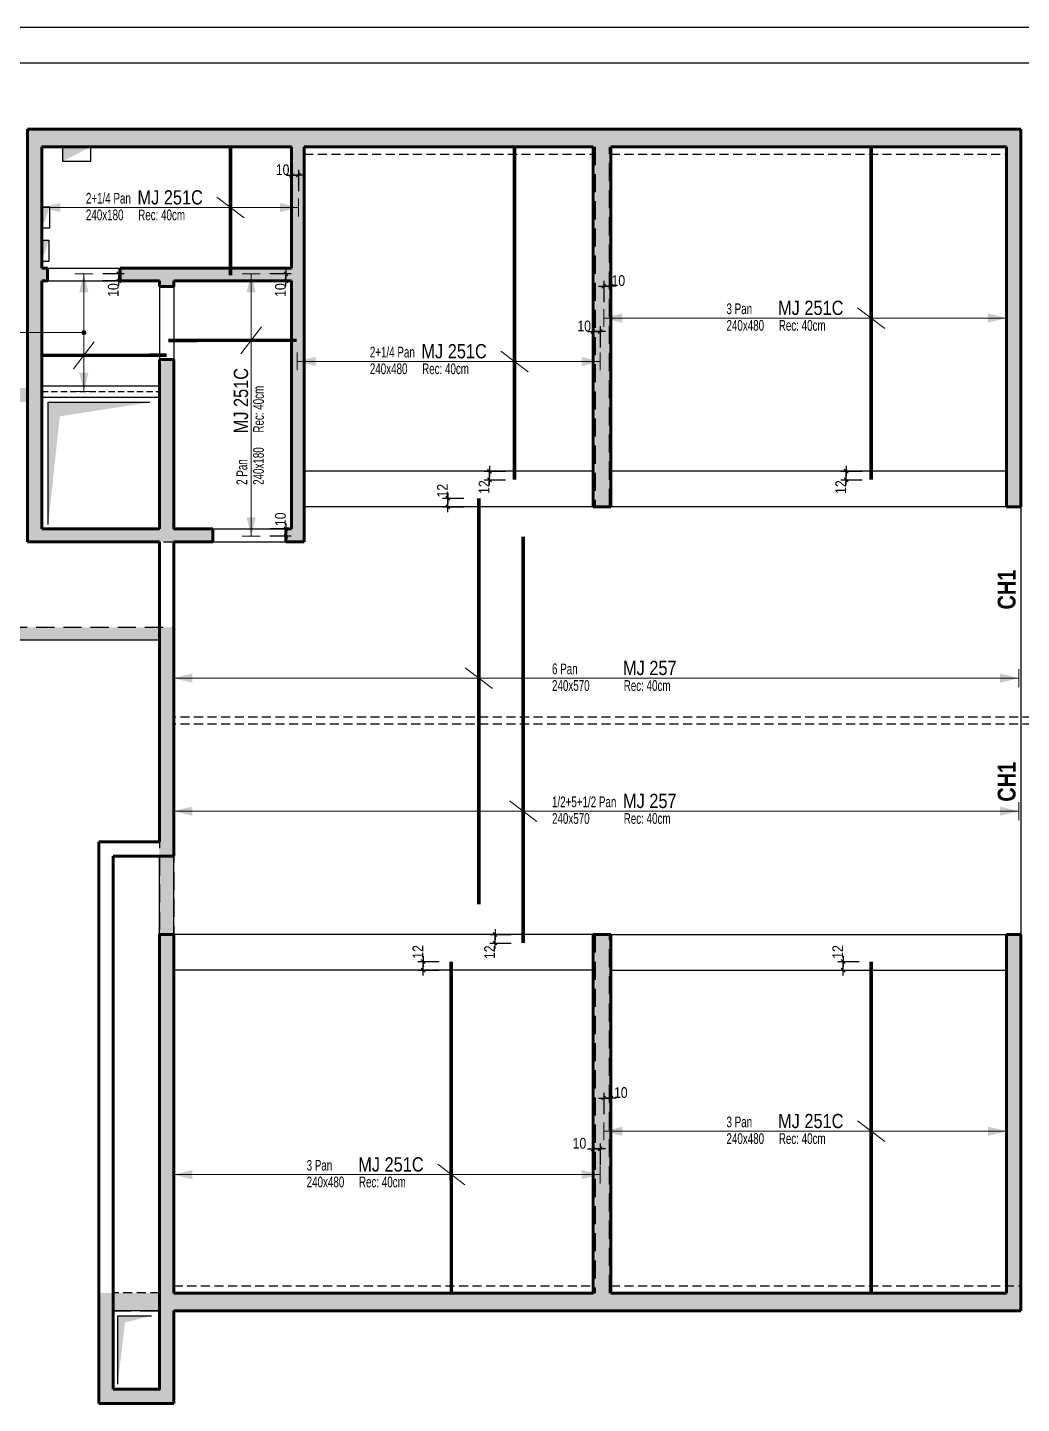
# Model space of a CAD drawing. Header units: millimetres. Extents: x 2049 to 26244, y -43633 to -34245.
# Drawn here: x 20368 to 21762, y -37321 to -35390 of the extents above; entities that cross this region are included whole.
import ezdxf
from ezdxf.enums import TextEntityAlignment as Align

# ---------------------------------------------------------------- set-up
doc = ezdxf.new("R2010")
doc.units = ezdxf.units.MM
doc.linetypes.add('CACHEX2', pattern=[19.05, 12.7, -6.35])
for name, color, linetype in [('01-Cad  2', 1, 'Continuous'), ('01_ARMA_INF', 50, 'Continuous'), ('01_cote_gen', 4, 'Continuous'), ('01_linteaux', 2, 'Continuous'), ('01_murs_sup', 2, 'CACHEX2'), ('01_resv', 32, 'Continuous'), ('01_texte', 230, 'Continuous'), ('AA_COTES', 2, 'Continuous')]:
    doc.layers.add(name, color=color, linetype=linetype)
doc.layers.add('01_murs_coup', color=5, linetype='Continuous', lineweight=60)
doc.styles.add('PATIO', font='ARIALN.TTF')
doc.styles.add('STYLE2', font='ARIALN.TTF')
doc.styles.add('Titre', font='ariblk.ttf')
doc.dimstyles.new('JB50', dxfattribs={"dimscale": 0.1, "dimtxt": 150, "dimasz": 15, "dimexe": 0.1, "dimexo": 0.1, "dimgap": 0.09, "dimtad": 1, "dimdec": 1, "dimdsep": 46, "dimtxsty": 'STYLE2', "dimblk1": 'BOND_G', "dimblk2": 'BOND_D', "dimsah": 1, "dimcen": 1.5, "dimdle": 0.01, "dimse1": 1, "dimse2": 1, "dimclrd": 4, "dimclre": 2, "dimclrt": 6, "dimazin": 2, "dimtfac": 2.333333, "dimtdec": 1, "dimtix": 1, "dimtmove": 2, "dimatfit": 3, "dimldrblk": 'BOND_G', "dimfxl": 1, "dimtolj": 1, "dimtzin": 0, "dimarcsym": 0})
pattern_1 = [(135, (9840.627, -22999.328), (-11.22532, 9e-16), [7.9375, -7.9375])]

# ---------------------------------------------------------------- blocks, each defined once
blk = doc.blocks.new('BOND_G')
at = {"layer": 'AA_COTES', "color": 0}
for p, q in [((0, -5), (0, 15)), ((5, 0), (-5, 0)), ((1.8, 1.8), (-1.8, -1.8))]:
    blk.add_line(p, q, dxfattribs=at)
blk = doc.blocks.new('BOND_D')
at = {"layer": 'AA_COTES', "color": 0}
for p, q in [((5, 0), (-5, 0)), ((-1.8, -1.8), (1.8, 1.8)), ((0, 5), (0, -15))]:
    blk.add_line(p, q, dxfattribs=at)
blk = doc.blocks.new('*D9418')
at = {"layer": '01_cote_gen', "color": 4, "lineweight": -2, "transparency": 16777216}
blk.add_line((20957.1, -36061.4), (20957.1, -36052.4), dxfattribs=at)
at = {"layer": 'Defpoints', "color": 0, "transparency": 16777216}
for p in [(20957.1, -36050.9), (21000.5, -36050.9), (21000.5, -36062.9)]:
    blk.add_point(p, dxfattribs=at)
at = {"layer": '01_cote_gen', "color": 4, "lineweight": -2, "transparency": 16777216, "xscale": 1.5, "yscale": 1.5, "zscale": 1.5}
for name, p, rotation in [('BOND_D', (20957.1, -36050.9), 90), ('BOND_G', (20957.1, -36062.9), 270)]:
    blk.add_blockref(name, p, dxfattribs=dict(at, rotation=rotation))
at = {"layer": '01_cote_gen', "color": 6, "transparency": 16777216, "insert": (20949.6, -36040.3), "char_height": 15, "attachment_point": 5, "rotation": 90, "style": 'STYLE2'}
blk.add_mtext('\\A1;12', dxfattribs=at)
blk = doc.blocks.new('*D9419')
at = {"layer": '01_cote_gen', "color": 4, "lineweight": -2, "transparency": 16777216}
blk.add_line((21015.6, -36023.5), (21015.6, -36014.5), dxfattribs=at)
at = {"layer": 'Defpoints', "color": 0, "transparency": 16777216}
for p in [(21015.6, -36013), (21050.6, -36013), (21050.6, -36025)]:
    blk.add_point(p, dxfattribs=at)
at = {"layer": '01_cote_gen', "color": 4, "lineweight": -2, "transparency": 16777216, "xscale": 1.5, "yscale": 1.5, "zscale": 1.5}
for name, p, rotation in [('BOND_D', (21015.6, -36013), 90), ('BOND_G', (21015.6, -36025), 270)]:
    blk.add_blockref(name, p, dxfattribs=dict(at, rotation=rotation))
at = {"layer": '01_cote_gen', "color": 6, "transparency": 16777216, "insert": (21008, -36035.3), "char_height": 15, "attachment_point": 5, "rotation": 90, "style": 'STYLE2'}
blk.add_mtext('\\A1;12', dxfattribs=at)
blk = doc.blocks.new('*D9366')
at = {"layer": '01_cote_gen', "color": 4, "lineweight": -2, "transparency": 16777216}
blk.add_line((21515.6, -36023.5), (21515.6, -36014.5), dxfattribs=at)
at = {"layer": 'Defpoints', "color": 0, "transparency": 16777216}
for p in [(21515.6, -36013), (21550.7, -36013), (21550.7, -36025)]:
    blk.add_point(p, dxfattribs=at)
at = {"layer": '01_cote_gen', "color": 4, "lineweight": -2, "transparency": 16777216, "xscale": 1.5, "yscale": 1.5, "zscale": 1.5}
for name, p, rotation in [('BOND_D', (21515.6, -36013), 90), ('BOND_G', (21515.6, -36025), 270)]:
    blk.add_blockref(name, p, dxfattribs=dict(at, rotation=rotation))
at = {"layer": '01_cote_gen', "color": 6, "transparency": 16777216, "insert": (21508.1, -36035.3), "char_height": 15, "attachment_point": 5, "rotation": 90, "style": 'STYLE2'}
blk.add_mtext('\\A1;12', dxfattribs=at)
blk = doc.blocks.new('*D9420')
at = {"layer": '01_cote_gen', "color": 4, "lineweight": -2, "transparency": 16777216}
blk.add_line((20922.6, -36711.5), (20922.6, -36702.5), dxfattribs=at)
at = {"layer": 'Defpoints', "color": 0, "transparency": 16777216}
for p in [(20922.6, -36701), (20961.9, -36701), (20961.9, -36713)]:
    blk.add_point(p, dxfattribs=at)
at = {"layer": '01_cote_gen', "color": 4, "lineweight": -2, "transparency": 16777216, "xscale": 1.5, "yscale": 1.5, "zscale": 1.5}
for name, p, rotation in [('BOND_D', (20922.6, -36701), 90), ('BOND_G', (20922.6, -36713), 270)]:
    blk.add_blockref(name, p, dxfattribs=dict(at, rotation=rotation))
at = {"layer": '01_cote_gen', "color": 6, "transparency": 16777216, "insert": (20915.1, -36687.5), "char_height": 15, "attachment_point": 5, "rotation": 90, "style": 'STYLE2'}
blk.add_mtext('\\A1;12', dxfattribs=at)
blk = doc.blocks.new('*D9421')
at = {"layer": '01_cote_gen', "color": 4, "lineweight": -2, "transparency": 16777216}
blk.add_line((21023.3, -36673.5), (21023.3, -36664.5), dxfattribs=at)
at = {"layer": 'Defpoints', "color": 0, "transparency": 16777216}
for p in [(21023.3, -36663), (21062.9, -36663), (21062.9, -36675)]:
    blk.add_point(p, dxfattribs=at)
at = {"layer": '01_cote_gen', "color": 4, "lineweight": -2, "transparency": 16777216, "xscale": 1.5, "yscale": 1.5, "zscale": 1.5}
for name, p, rotation in [('BOND_D', (21023.3, -36663), 90), ('BOND_G', (21023.3, -36675), 270)]:
    blk.add_blockref(name, p, dxfattribs=dict(at, rotation=rotation))
at = {"layer": '01_cote_gen', "color": 6, "transparency": 16777216, "insert": (21015.7, -36687.9), "char_height": 15, "attachment_point": 5, "rotation": 90, "style": 'STYLE2'}
blk.add_mtext('\\A1;12', dxfattribs=at)
blk = doc.blocks.new('*D9373')
at = {"layer": '01_cote_gen', "color": 4, "lineweight": -2, "transparency": 16777216}
blk.add_line((21511.4, -36711.5), (21511.4, -36702.5), dxfattribs=at)
at = {"layer": 'Defpoints', "color": 0, "transparency": 16777216}
for p in [(21511.4, -36701), (21550.6, -36701), (21550.6, -36713)]:
    blk.add_point(p, dxfattribs=at)
at = {"layer": '01_cote_gen', "color": 4, "lineweight": -2, "transparency": 16777216, "xscale": 1.5, "yscale": 1.5, "zscale": 1.5}
for name, p, rotation in [('BOND_D', (21511.4, -36701), 90), ('BOND_G', (21511.4, -36713), 270)]:
    blk.add_blockref(name, p, dxfattribs=dict(at, rotation=rotation))
at = {"layer": '01_cote_gen', "color": 6, "transparency": 16777216, "insert": (21503.9, -36687.5), "char_height": 15, "attachment_point": 5, "rotation": 90, "style": 'STYLE2'}
blk.add_mtext('\\A1;12', dxfattribs=at)
blk = doc.blocks.new('*D9423')
at = {"layer": '01_cote_gen', "color": 4, "lineweight": -2, "transparency": 16777216}
blk.add_line((20739.2, -35597.6), (20746.2, -35597.6), dxfattribs=at)
at = {"layer": 'Defpoints', "color": 0, "transparency": 16777216}
for p in [(20747.7, -35597.6), (20747.7, -35655.5), (20737.7, -35728)]:
    blk.add_point(p, dxfattribs=at)
at = {"layer": '01_cote_gen', "color": 4, "lineweight": -2, "transparency": 16777216, "xscale": 1.5, "yscale": 1.5, "zscale": 1.5, "rotation": 180}
blk.add_blockref('BOND_G', (20737.7, -35597.6), dxfattribs=at)
at = {"layer": '01_cote_gen', "color": 4, "lineweight": -2, "transparency": 16777216, "xscale": 1.5, "yscale": 1.5, "zscale": 1.5}
blk.add_blockref('BOND_D', (20747.7, -35597.6), dxfattribs=at)
at = {"layer": '01_cote_gen', "color": 6, "transparency": 16777216, "insert": (20725.4, -35590), "char_height": 15, "attachment_point": 5, "style": 'STYLE2'}
blk.add_mtext('\\A1;10', dxfattribs=at)
blk = doc.blocks.new('*D9424')
at = {"layer": '01_cote_gen', "color": 4, "lineweight": -2, "transparency": 16777216}
blk.add_line((20730.1, -35737.5), (20730.1, -35744.5), dxfattribs=at)
at = {"layer": 'Defpoints', "color": 0, "transparency": 16777216}
for p in [(20693.8, -35736), (20693.8, -35746), (20730.1, -35746)]:
    blk.add_point(p, dxfattribs=at)
at = {"layer": '01_cote_gen', "color": 4, "lineweight": -2, "transparency": 16777216, "xscale": 1.5, "yscale": 1.5, "zscale": 1.5}
for name, p, rotation in [('BOND_G', (20730.1, -35736), 90), ('BOND_D', (20730.1, -35746), 270)]:
    blk.add_blockref(name, p, dxfattribs=dict(at, rotation=rotation))
at = {"layer": '01_cote_gen', "color": 6, "transparency": 16777216, "insert": (20722.4, -35758.8), "char_height": 15, "attachment_point": 5, "rotation": 90, "style": 'STYLE2'}
blk.add_mtext('\\A1;10', dxfattribs=at)
blk = doc.blocks.new('*D9380')
at = {"layer": '01_cote_gen', "color": 4, "lineweight": -2, "transparency": 16777216}
blk.add_line((20495.7, -35737.5), (20495.7, -35744.5), dxfattribs=at)
at = {"layer": 'Defpoints', "color": 0, "transparency": 16777216}
for p in [(20459.4, -35736), (20459.4, -35746), (20495.7, -35746)]:
    blk.add_point(p, dxfattribs=at)
at = {"layer": '01_cote_gen', "color": 4, "lineweight": -2, "transparency": 16777216, "xscale": 1.5, "yscale": 1.5, "zscale": 1.5}
for name, p, rotation in [('BOND_G', (20495.7, -35736), 90), ('BOND_D', (20495.7, -35746), 270)]:
    blk.add_blockref(name, p, dxfattribs=dict(at, rotation=rotation))
at = {"layer": '01_cote_gen', "color": 6, "transparency": 16777216, "insert": (20488, -35758.8), "char_height": 15, "attachment_point": 5, "rotation": 90, "style": 'STYLE2'}
blk.add_mtext('\\A1;10', dxfattribs=at)
blk = doc.blocks.new('*D9443')
at = {"layer": '01_cote_gen', "color": 4, "lineweight": -2, "transparency": 16777216}
blk.add_line((21177.2, -36892.5), (21184.2, -36892.5), dxfattribs=at)
at = {"layer": 'Defpoints', "color": 0, "transparency": 16777216}
for p in [(21185.7, -36892.5), (21175.7, -36926.6), (21185.7, -36926.6)]:
    blk.add_point(p, dxfattribs=at)
at = {"layer": '01_cote_gen', "color": 4, "lineweight": -2, "transparency": 16777216, "xscale": 1.5, "yscale": 1.5, "zscale": 1.5, "rotation": 180}
blk.add_blockref('BOND_G', (21175.7, -36892.5), dxfattribs=at)
at = {"layer": '01_cote_gen', "color": 4, "lineweight": -2, "transparency": 16777216, "xscale": 1.5, "yscale": 1.5, "zscale": 1.5}
blk.add_blockref('BOND_D', (21185.7, -36892.5), dxfattribs=at)
at = {"layer": '01_cote_gen', "color": 6, "transparency": 16777216, "insert": (21199.7, -36884.9), "char_height": 15, "attachment_point": 5, "style": 'STYLE2'}
blk.add_mtext('\\A1;10', dxfattribs=at)
blk = doc.blocks.new('*D9444')
at = {"layer": '01_cote_gen', "color": 4, "lineweight": -2, "transparency": 16777216}
blk.add_line((21162.2, -36963.8), (21169.2, -36963.8), dxfattribs=at)
at = {"layer": 'Defpoints', "color": 0, "transparency": 16777216}
for p in [(21170.7, -36963.8), (21170.7, -36987.4), (21160.7, -37166)]:
    blk.add_point(p, dxfattribs=at)
at = {"layer": '01_cote_gen', "color": 4, "lineweight": -2, "transparency": 16777216, "xscale": 1.5, "yscale": 1.5, "zscale": 1.5, "rotation": 180}
blk.add_blockref('BOND_G', (21160.7, -36963.8), dxfattribs=at)
at = {"layer": '01_cote_gen', "color": 4, "lineweight": -2, "transparency": 16777216, "xscale": 1.5, "yscale": 1.5, "zscale": 1.5}
blk.add_blockref('BOND_D', (21170.7, -36963.8), dxfattribs=at)
at = {"layer": '01_cote_gen', "color": 6, "transparency": 16777216, "insert": (21141.7, -36956.1), "char_height": 15, "attachment_point": 5, "style": 'STYLE2'}
blk.add_mtext('\\A1;10', dxfattribs=at)
blk = doc.blocks.new('*D9445')
at = {"layer": '01_cote_gen', "color": 4, "lineweight": -2, "transparency": 16777216}
blk.add_line((21177.2, -35753.3), (21184.2, -35753.3), dxfattribs=at)
at = {"layer": 'Defpoints', "color": 0, "transparency": 16777216}
for p in [(21185.7, -35753.3), (21175.7, -35785.6), (21185.7, -35785.6)]:
    blk.add_point(p, dxfattribs=at)
at = {"layer": '01_cote_gen', "color": 4, "lineweight": -2, "transparency": 16777216, "xscale": 1.5, "yscale": 1.5, "zscale": 1.5, "rotation": 180}
blk.add_blockref('BOND_G', (21175.7, -35753.3), dxfattribs=at)
at = {"layer": '01_cote_gen', "color": 4, "lineweight": -2, "transparency": 16777216, "xscale": 1.5, "yscale": 1.5, "zscale": 1.5}
blk.add_blockref('BOND_D', (21185.7, -35753.3), dxfattribs=at)
at = {"layer": '01_cote_gen', "color": 6, "transparency": 16777216, "insert": (21196.2, -35745.6), "char_height": 15, "attachment_point": 5, "style": 'STYLE2'}
blk.add_mtext('\\A1;10', dxfattribs=at)
blk = doc.blocks.new('*D9446')
at = {"layer": '01_cote_gen', "color": 4, "lineweight": -2, "transparency": 16777216}
blk.add_line((21162.2, -35817), (21169.2, -35817), dxfattribs=at)
at = {"layer": 'Defpoints', "color": 0, "transparency": 16777216}
for p in [(21170.7, -35817), (21170.7, -35846.4), (21160.7, -36013)]:
    blk.add_point(p, dxfattribs=at)
at = {"layer": '01_cote_gen', "color": 4, "lineweight": -2, "transparency": 16777216, "xscale": 1.5, "yscale": 1.5, "zscale": 1.5, "rotation": 180}
blk.add_blockref('BOND_G', (21160.7, -35817), dxfattribs=at)
at = {"layer": '01_cote_gen', "color": 4, "lineweight": -2, "transparency": 16777216, "xscale": 1.5, "yscale": 1.5, "zscale": 1.5}
blk.add_blockref('BOND_D', (21170.7, -35817), dxfattribs=at)
at = {"layer": '01_cote_gen', "color": 6, "transparency": 16777216, "insert": (21148.3, -35809.3), "char_height": 15, "attachment_point": 5, "style": 'STYLE2'}
blk.add_mtext('\\A1;10', dxfattribs=at)
blk = doc.blocks.new('*D9456')
at = {"layer": '01_cote_gen', "color": 4, "lineweight": -2, "transparency": 16777216}
blk.add_line((20730.1, -36095.5), (20730.1, -36102.5), dxfattribs=at)
at = {"layer": 'Defpoints', "color": 0, "transparency": 16777216}
for p in [(20627.7, -36094), (20693.8, -36104), (20730.1, -36104)]:
    blk.add_point(p, dxfattribs=at)
at = {"layer": '01_cote_gen', "color": 4, "lineweight": -2, "transparency": 16777216, "xscale": 1.5, "yscale": 1.5, "zscale": 1.5}
for name, p, rotation in [('BOND_G', (20730.1, -36094), 90), ('BOND_D', (20730.1, -36104), 270)]:
    blk.add_blockref(name, p, dxfattribs=dict(at, rotation=rotation))
at = {"layer": '01_cote_gen', "color": 6, "transparency": 16777216, "insert": (20722.4, -36080.4), "char_height": 15, "attachment_point": 5, "rotation": 90, "style": 'STYLE2'}
blk.add_mtext('\\A1;10', dxfattribs=at)

msp = doc.modelspace()

# ---------------------------------------------------------------- hatches: boundary and pattern name
at = {"layer": '01_murs_sup'}
h = msp.add_hatch(dxfattribs=at)
h.set_pattern_fill('DASH', color=256, scale=2.5, angle=135)
h.set_pattern_definition(pattern_1)
h.paths.add_polyline_path([(21760.66, -35533.04), (20367.74, -35533.04), (20367.74, -36112.01), (20627.74, -36112.01), (20627.74, -36094.01), (20572.74, -36094.01), (20572.74, -35856.04), (20552.74, -35856.04), (20552.74, -36094.01), (20387.74, -36094.01), (20387.74, -35746.04), (20395.74, -35746.04), (20395.74, -35728.04), (20387.74, -35728.04), (20387.74, -35558.04), (20737.74, -35558.04), (20737.74, -35728.04), (20497.74, -35728.04), (20497.74, -35746.04), (20552.74, -35746.04), (20552.74, -35754.04), (20572.74, -35754.04), (20572.74, -35746.04), (20737.74, -35746.04), (20737.74, -36094.01), (20729.74, -36094.01), (20729.74, -36112.01), (20755.74, -36112.01), (20755.74, -35558.04), (21163.74, -35558.04), (21163.74, -36063.04), (21183.74, -36063.04), (21183.74, -35558.04), (21740.66, -35558.04), (21740.66, -36063.04), (21760.66, -36063.04)])
h = msp.add_hatch(dxfattribs=at)
h.set_pattern_fill('DASH', color=256, scale=2.5, angle=135)
h.set_pattern_definition(pattern_1)
h.paths.add_polyline_path([(21760.66, -36663.04), (21740.66, -36663.04), (21740.66, -37166.04), (21183.74, -37166.04), (21183.74, -36663.04), (21163.74, -36663.04), (21163.74, -37166.04), (20572.74, -37166.04), (20572.74, -36232.01), (20303.49, -36232.01), (20303.49, -35916.04), (20367.74, -35916.04), (20367.74, -35896.04), (20285.49, -35896.04), (20285.49, -36250.01), (20552.74, -36250.01), (20552.74, -37166.04), (20468.74, -37166.04), (20468.74, -37321.04), (20572.74, -37321.04), (20572.74, -37191.04), (21760.66, -37191.04)])
h.paths.add_polyline_path([(20552.74, -37191.04), (20552.74, -37301.04), (20488.74, -37301.04), (20488.74, -37191.04)], flags=16)

# ---------------------------------------------------------------- linework, layer by layer
at = {"layer": '01-Cad  2'}
for p, q in [((25683.84, -35390.44), (19193.84, -35390.44)), ((25633.84, -35440.44), (19243.84, -35440.44))]:
    msp.add_line(p, q, dxfattribs=at)
at = {"layer": '01_ARMA_INF', "linetype": 'Continuous', "lineweight": 0, "const_width": 5, "flags": 128}
for points in [[(20652.31, -35558.04), (20652.48, -35738.04)], [(21050.46, -35558.04), (21050.62, -36025.04)], [(21550.62, -35558.05), (21550.78, -36025.04)], [(20565.24, -35829.46), (20745.24, -35829.29)], [(20387.74, -35850.47), (20562.75, -35850.3)], [(21000.48, -36050.9), (21000.64, -36620.8)], [(21062.72, -36105.04), (21062.89, -36675.04)], [(20961.85, -36701.04), (20962.02, -37166.04)], [(21550.62, -36701.05), (21550.78, -37166.04)]]:
    msp.add_lwpolyline(points, dxfattribs=at)
at = {"layer": '01_linteaux'}
for p, q in [((20395.74, -35728.04), (20497.74, -35728.04)), ((20395.74, -35746.04), (20497.74, -35746.04)), ((20552.75, -35754.04), (20552.75, -35856.04)), ((20572.75, -35754.04), (20572.75, -35856.04)), ((20387.74, -35893.01), (20552.74, -35893.01)), ((20387.74, -35909.01), (20552.74, -35909.01)), ((20396.76, -35916.31), (20539.19, -35916.31)), ((21160.8, -36013.04), (20755.8, -36013.04)), ((21740.72, -36013.05), (21185.72, -36013.04)), ((21160.74, -36062.8), (20755.8, -36063.04)), ((21740.72, -36063.05), (21185.72, -36063.04)), ((21760.72, -36063.05), (21760.74, -36663.05)), ((20627.74, -36094.01), (20729.74, -36094.01)), ((20627.74, -36112.01), (20729.74, -36112.01)), ((20551.74, -36250.01), (20285.74, -36250.01)), ((20552.74, -36663.02), (20552.74, -36553.02)), ((20572.74, -36663.04), (20572.74, -36553.02)), ((21160.74, -36663.04), (20572.74, -36663.04)), ((21185.74, -36663.04), (21740.74, -36663.05)), ((21160.74, -36713.04), (20572.74, -36713.04)), ((21185.74, -36713.04), (21740.74, -36713.05)), ((20552.74, -37191.04), (20487.74, -37191.04))]:
    msp.add_line(p, q, dxfattribs=at)
at = {"layer": '01_linteaux', "linetype": 'CACHEX2', "ltscale": 0.7}
msp.add_line((20387.74, -35901.01), (20552.74, -35901.01), dxfattribs=at)
at = {"layer": '01_linteaux', "color": 253}
for p, q in [((20396.76, -36087.74), (20396.76, -35916.31)), ((20494.27, -37294.06), (20494.27, -37197.88)), ((20494.27, -37197.88), (20541.61, -37197.88))]:
    msp.add_line(p, q, dxfattribs=at)
for points in [[(20396.76, -36087.74), (20396.76, -35916.31), (20412.97, -35935.95)], [(20396.76, -35916.31), (20539.19, -35916.31), (20412.97, -35935.95)], [(20494.27, -37294.06), (20494.27, -37197.88), (20504.24, -37207.53)], [(20494.27, -37197.88), (20541.61, -37197.88), (20504.24, -37207.53)]]:
    msp.add_solid(points, dxfattribs=at)
at = {"layer": '01_murs_coup'}
for p, q in [((20367.74, -35533.04), (21760.72, -35533.05)), ((20367.74, -36112.01), (20367.74, -35533.04)), ((20367.74, -36112.01), (20367.74, -35533.04)), ((21760.72, -36063.04), (21760.72, -35533.05)), ((20387.74, -35558.04), (20737.74, -35558.04)), ((20387.74, -35728.04), (20387.74, -35558.04)), ((20737.74, -35728.04), (20737.74, -35558.04)), ((20755.74, -35558.04), (21160.74, -35558.04)), ((20755.74, -35558.04), (20755.74, -36112.01)), ((21160.74, -35558.04), (21160.74, -36062.8)), ((21185.72, -35558.04), (21185.72, -36063.04)), ((21185.72, -35558.04), (21740.72, -35558.05)), ((21740.72, -36063.04), (21740.72, -35558.05)), ((20395.74, -35728.04), (20387.74, -35728.04)), ((20395.74, -35728.04), (20387.74, -35728.04)), ((20387.74, -35728.04), (20395.74, -35728.04)), ((20387.74, -35728.04), (20395.74, -35728.04)), ((20387.74, -35728.04), (20395.74, -35728.04)), ((20395.74, -35746.04), (20395.74, -35728.04)), ((20395.74, -35746.04), (20395.74, -35728.04)), ((20395.74, -35746.04), (20395.74, -35728.04)), ((20395.74, -35728.04), (20395.74, -35746.04)), ((20497.74, -35728.04), (20737.74, -35728.04)), ((20497.74, -35728.04), (20737.74, -35728.04)), ((20497.74, -35746.04), (20497.74, -35728.04)), ((20387.74, -35746.04), (20395.74, -35746.04)), ((20387.74, -35746.04), (20395.74, -35746.04)), ((20387.74, -35746.04), (20395.74, -35746.04)), ((20387.74, -35746.04), (20395.74, -35746.04)), ((20387.74, -36094.01), (20387.74, -35746.04)), ((20395.74, -35746.04), (20387.74, -35746.04)), ((20497.74, -35746.04), (20552.75, -35746.04)), ((20552.75, -35754.04), (20552.75, -35746.04)), ((20552.75, -35754.04), (20572.75, -35754.04)), ((20572.75, -35746.04), (20737.74, -35746.04)), ((20572.75, -35754.04), (20572.75, -35746.04)), ((20737.74, -36094.01), (20737.74, -35746.04)), ((20737.74, -36094.01), (20737.74, -35746.04)), ((20552.74, -36094.01), (20552.75, -35856.04)), ((20572.75, -35856.04), (20552.75, -35856.04)), ((20572.74, -36094.01), (20572.75, -35856.04)), ((21160.74, -36062.8), (21185.72, -36063.04)), ((21760.72, -36063.04), (21740.72, -36063.05)), ((20387.74, -36094.01), (20552.74, -36094.01)), ((20572.74, -36094.01), (20627.74, -36094.01)), ((20627.74, -36112.01), (20627.74, -36094.01)), ((20729.74, -36094.01), (20737.74, -36094.01)), ((20729.74, -36094.01), (20737.74, -36094.01)), ((20729.74, -36112.01), (20729.74, -36094.01)), ((20367.74, -36112.01), (20552.74, -36112.01)), ((20367.74, -36112.01), (20552.74, -36112.01)), ((20552.74, -36533.02), (20552.74, -36112.01)), ((20572.74, -36553.02), (20572.74, -36112.01)), ((20572.74, -36112.01), (20627.74, -36112.01)), ((20572.74, -36112.01), (20627.74, -36112.01)), ((20729.74, -36112.01), (20755.74, -36112.01)), ((20729.74, -36112.01), (20755.74, -36112.01)), ((20467.74, -36533.02), (20467.74, -37321.04)), ((20467.74, -36533.02), (20552.74, -36533.02)), ((20487.74, -37301.04), (20487.74, -36553.02)), ((20487.74, -36553.02), (20572.74, -36553.02)), ((20572.74, -36663.02), (20572.74, -37166.04)), ((21160.74, -36663.04), (21160.74, -37166.04)), ((21160.74, -36663.04), (21185.74, -36663.04)), ((21185.74, -36663.04), (21185.74, -37166.04)), ((21760.74, -36663.05), (21740.74, -36663.05)), ((21740.74, -37166.05), (21740.74, -36663.05)), ((21760.74, -37191.05), (21760.74, -36663.05)), ((21160.74, -37166.04), (20572.74, -37166.04)), ((21740.74, -37166.05), (21185.74, -37166.04)), ((20572.74, -37321.04), (20572.74, -37191.04)), ((20572.74, -37321.04), (20572.74, -37191.04)), ((21760.74, -37191.05), (20572.74, -37191.04)), ((20467.74, -37321.04), (20572.74, -37321.04)), ((20467.74, -37321.04), (20572.74, -37321.04))]:
    msp.add_line(p, q, dxfattribs=at)
for points in [[(20487.74, -36553.02), (20552.74, -36553.02)], [(20572.74, -36663.02), (20552.74, -36663.02), (20552.74, -37301.04), (20487.74, -37301.04)]]:
    msp.add_lwpolyline(points, dxfattribs=at)
at = {"layer": '01_murs_sup', "ltscale": 2}
for p, q in [((20367.74, -35533.04), (21760.72, -35533.05)), ((20367.74, -36112.01), (20367.74, -35533.04)), ((21760.72, -36063.05), (21760.72, -35533.05)), ((20387.74, -35558.04), (20737.74, -35558.04)), ((20387.74, -35728.04), (20387.74, -35558.04)), ((20737.74, -35728.04), (20737.74, -35558.04)), ((20755.74, -35558.04), (21160.74, -35558.04)), ((20755.74, -36112.01), (20755.74, -35558.04)), ((21163.74, -35558.04), (21163.74, -36062.8)), ((21183.74, -36063.05), (21183.74, -35558.29)), ((21185.72, -35558.04), (21740.72, -35558.05)), ((21740.72, -36063.05), (21740.72, -35558.05)), ((20737.74, -35728.04), (20497.74, -35728.04)), ((20497.74, -35728.04), (20497.74, -35746.04)), ((20387.74, -36094.01), (20387.74, -35746.04)), ((20497.74, -35746.04), (20552.75, -35746.04)), ((20552.75, -35754.04), (20552.75, -35746.04)), ((20552.75, -35754.04), (20572.75, -35754.04)), ((20572.75, -35746.04), (20737.74, -35746.04)), ((20572.75, -35754.04), (20572.75, -35746.04)), ((20737.74, -36094.01), (20737.74, -35746.04)), ((20552.75, -35856.04), (20552.75, -36094.01)), ((20552.98, -35856.04), (20572.98, -35856.04)), ((20572.75, -35856.04), (20572.75, -36094.01)), ((21160.74, -36062.8), (21185.72, -36063.05)), ((20387.74, -36094.01), (20551.74, -36094.01)), ((20387.74, -36094.01), (20551.74, -36094.01)), ((20571.74, -36094.01), (20627.74, -36094.01)), ((20627.74, -36112.01), (20627.74, -36094.01)), ((20627.74, -36112.01), (20627.74, -36094.01)), ((20729.74, -36094.01), (20737.74, -36094.01)), ((20729.74, -36112.01), (20729.74, -36094.01)), ((20367.74, -36112.01), (20627.74, -36112.01)), ((20552.74, -36232.01), (20552.74, -36112.01)), ((20572.74, -36232.01), (20572.74, -36112.01)), ((20729.74, -36112.01), (20755.74, -36112.01)), ((20303.74, -36232.01), (20571.74, -36232.01)), ((20572.74, -36232.01), (20572.74, -37166.04)), ((20552.74, -36250.01), (20552.74, -37166.04)), ((21185.74, -36663.04), (21163.24, -36663.04)), ((21163.74, -36663.04), (21163.74, -37166.04)), ((21183.74, -37166.04), (21183.74, -36663.04)), ((21740.74, -37166.05), (21740.74, -36663.05)), ((21760.74, -36663.05), (21740.74, -36663.05)), ((21760.74, -37191.05), (21760.74, -36663.05)), ((20467.74, -37166.04), (20467.74, -37321.04)), ((21163.24, -37166.04), (20572.74, -37166.04)), ((21740.74, -37166.05), (21185.74, -37166.04)), ((20487.74, -37191.04), (20487.74, -37301.04)), ((20487.74, -37191.04), (20487.74, -37301.04)), ((20551.74, -37191.04), (20487.74, -37191.04)), ((20487.74, -37191.04), (20551.74, -37191.04)), ((20552.74, -37301.04), (20552.74, -37191.04)), ((20572.74, -37191.03), (21760.74, -37191.05)), ((20572.74, -37191.04), (20572.74, -37321.04)), ((20487.74, -37301.04), (20551.74, -37301.04)), ((20467.74, -37321.04), (20571.74, -37321.04))]:
    msp.add_line(p, q, dxfattribs=at)
at = {"layer": '01_murs_sup'}
for p, q in [((21760.66, -35533.04), (21760.66, -35558.43)), ((20755.74, -35568.04), (21160.74, -35568.04)), ((21185.72, -35568.29), (21740.72, -35568.05)), ((24595.26, -36358.07), (20572.74, -36358.04)), ((24595.26, -36368.07), (20572.74, -36368.04)), ((20572.74, -37156.04), (21160.74, -37156.04)), ((21185.74, -37156.04), (21760.74, -37156.05)), ((20552.74, -37166.01), (20487.74, -37166.01))]:
    msp.add_line(p, q, dxfattribs=at)
at = {"layer": '01_resv', "lineweight": 25}
for points in [[(20456.7, -35558.04), (20416.72, -35558.04), (20416.72, -35578.07), (20456.7, -35578.07)], [(20388.53, -35642.01), (20398.6, -35642.01), (20398.6, -35671.99), (20388.53, -35671.99)], [(20387.74, -35688.95), (20397.81, -35688.95), (20397.81, -35718.93), (20387.74, -35718.93)]]:
    msp.add_lwpolyline(points, close=True, dxfattribs=at)
at = {"layer": '01_resv'}
msp.add_solid([(20416.72, -35578.07), (20416.73, -35558.04), (20456.43, -35558.04)], dxfattribs=at)
at = {"layer": '01_resv', "lineweight": 25}
for points in [[(20388.53, -35671.99), (20388.53, -35642.01), (20398.6, -35642.01)], [(20387.74, -35718.93), (20387.74, -35689.03), (20397.81, -35688.95)]]:
    msp.add_solid(points, dxfattribs=at)
at = {"layer": '01_texte', "linetype": 'Continuous', "lineweight": 0}
for p, q in [((20387.74, -35630.56), (20387.74, -35655.52)), ((20633.36, -35628.54), (20671.43, -35657.55)), ((20747.74, -35630.56), (20747.74, -35655.52)), ((20387.74, -35643.04), (20747.74, -35643.04)), ((20434.26, -35736.04), (20459.22, -35736.04)), ((20446.74, -35901.01), (20446.74, -35736.04)), ((20668.81, -35736.04), (20693.77, -35736.04)), ((20681.3, -36104.01), (20681.29, -35736.04)), ((21175.72, -35785.59), (21175.72, -35810.55)), ((21531.67, -35783.56), (21569.74, -35812.57)), ((21740.72, -35785.58), (21740.72, -35810.54)), ((20666.79, -35848.39), (20695.8, -35810.31)), ((21175.72, -35798.07), (21740.72, -35798.06)), ((20193.9, -35818.53), (20446.74, -35818.52)), ((20432.23, -35869.45), (20461.24, -35831.38)), ((20745.74, -35846.45), (20745.74, -35871.41)), ((21031.53, -35844.42), (21069.6, -35873.43)), ((21170.7, -35846.45), (21170.7, -35871.41)), ((20745.74, -35858.93), (21170.7, -35858.93)), ((20434.26, -35901.01), (20459.22, -35901.01)), ((20668.82, -36104.01), (20693.78, -36104.01)), ((20572.74, -36290.87), (20572.74, -36315.83)), ((20981.52, -36288.84), (21019.59, -36317.85)), ((21757.73, -36290.87), (21757.73, -36315.83)), ((20572.74, -36303.35), (21757.73, -36303.35)), ((20572.74, -36477.44), (20572.74, -36502.4)), ((21043.78, -36475.41), (21081.85, -36504.42)), ((21757.73, -36477.44), (21757.73, -36502.4)), ((20572.74, -36489.92), (21757.73, -36489.92)), ((21175.72, -36926.59), (21175.72, -36951.55)), ((21531.67, -36924.56), (21569.74, -36953.57)), ((21740.72, -36926.58), (21740.72, -36951.55)), ((21175.72, -36939.07), (21740.72, -36939.07)), ((20572.74, -36987.45), (20572.74, -37012.41)), ((20942.92, -36985.42), (20981, -37014.43)), ((21170.7, -36987.45), (21170.7, -37012.41)), ((20572.74, -36999.93), (21170.7, -36999.93))]:
    msp.add_line(p, q, dxfattribs=at)
at = {"layer": '01_texte', "const_width": 3.5}
msp.add_lwpolyline([(20444.99, -35818.52, 1), (20448.49, -35818.52, 1)], format="xyb", close=True, dxfattribs=at)
at = {"layer": '01_texte', "linetype": 'Continuous', "lineweight": 0}
for points in [[(20387.74, -35643.04), (20413.83, -35636.58), (20413.83, -35643.04)], [(20747.74, -35643.04), (20721.64, -35636.58), (20721.64, -35643.04)], [(20387.74, -35643.04), (20413.83, -35649.5), (20413.83, -35643.04)], [(20747.74, -35643.04), (20721.64, -35649.5), (20721.64, -35643.04)], [(20446.74, -35736.04), (20440.28, -35762.14), (20446.74, -35762.14)], [(20446.74, -35736.04), (20453.2, -35762.14), (20446.74, -35762.14)], [(20681.29, -35736.04), (20674.83, -35762.14), (20681.29, -35762.14)], [(20681.29, -35736.04), (20687.75, -35762.14), (20681.29, -35762.14)], [(21175.72, -35798.07), (21201.82, -35791.61), (21201.82, -35798.07)], [(21740.72, -35798.06), (21714.63, -35791.6), (21714.63, -35798.06)], [(21175.72, -35798.07), (21201.82, -35804.53), (21201.82, -35798.07)], [(21740.72, -35798.06), (21714.63, -35804.52), (21714.63, -35798.06)], [(20745.74, -35858.93), (20771.83, -35852.47), (20771.83, -35858.93)], [(20745.74, -35858.93), (20771.83, -35865.39), (20771.83, -35858.93)], [(21170.7, -35858.93), (21144.6, -35852.47), (21144.6, -35858.93)], [(21170.7, -35858.93), (21144.6, -35865.39), (21144.6, -35858.93)], [(20446.74, -35901.01), (20440.28, -35874.91), (20446.74, -35874.91)], [(20446.74, -35901.01), (20453.2, -35874.91), (20446.74, -35874.91)], [(20681.3, -36104.01), (20674.84, -36077.91), (20681.3, -36077.91)], [(20681.3, -36104.01), (20687.76, -36077.91), (20681.3, -36077.91)], [(20572.74, -36303.35), (20598.84, -36296.89), (20598.84, -36303.35)], [(20572.74, -36303.35), (20598.84, -36309.81), (20598.84, -36303.35)], [(21757.73, -36303.35), (21731.64, -36296.89), (21731.64, -36303.35)], [(21757.73, -36303.35), (21731.64, -36309.81), (21731.64, -36303.35)], [(20572.74, -36489.92), (20598.84, -36483.46), (20598.84, -36489.92)], [(21757.73, -36489.92), (21731.64, -36483.46), (21731.64, -36489.92)], [(20572.74, -36489.92), (20598.84, -36496.38), (20598.84, -36489.92)], [(21757.73, -36489.92), (21731.64, -36496.38), (21731.64, -36489.92)], [(21175.72, -36939.07), (21201.82, -36932.61), (21201.82, -36939.07)], [(21175.72, -36939.07), (21201.82, -36945.53), (21201.82, -36939.07)], [(21740.72, -36939.07), (21714.63, -36932.61), (21714.63, -36939.07)], [(21740.72, -36939.07), (21714.63, -36945.53), (21714.63, -36939.07)], [(20572.74, -36999.93), (20598.83, -36993.47), (20598.83, -36999.93)], [(20572.74, -36999.93), (20598.83, -37006.39), (20598.83, -36999.93)], [(21170.7, -36999.93), (21144.6, -36993.47), (21144.6, -36999.93)], [(21170.7, -36999.93), (21144.6, -37006.39), (21144.6, -36999.93)]]:
    msp.add_solid(points, dxfattribs=at)

# ---------------------------------------------------------------- texts
at = {"layer": '01_texte', "ltscale": 5, "style": 'PATIO'}
for s, p in [('MJ 251C', (20521.92, -35638.72)), ('MJ 251C', (21420.23, -35793.74)), ('MJ 251C', (20920.09, -35854.6)), ('MJ 257', (21202.79, -36299.02)), ('MJ 257', (21202.79, -36485.59)), ('MJ 251C', (21420.23, -36934.74)), ('MJ 251C', (20831.49, -36995.6))]:
    msp.add_text(s, height=20, dxfattribs=at).set_placement(p)
at = {"layer": '01_texte', "ltscale": 5, "style": 'PATIO', "width": 0.8}
for s, p in [('2+1/4 Pan', (20449.59, -35637.51)), ('240x180', (20449.59, -35660.84)), ('Rec: 40cm', (20522.92, -35660.84)), ('3 Pan', (21347.89, -35792.53)), ('240x480', (21347.89, -35815.86)), ('Rec: 40cm', (21421.23, -35815.86)), ('2+1/4 Pan', (20847.76, -35853.39)), ('240x480', (20847.76, -35876.72)), ('Rec: 40cm', (20921.09, -35876.72)), ('6 Pan', (21103.22, -36297.81)), ('240x570', (21103.22, -36321.15)), ('Rec: 40cm', (21203.79, -36321.15)), ('1/2+5+1/2 Pan', (21103.22, -36484.38)), ('240x570', (21103.22, -36507.72)), ('Rec: 40cm', (21203.79, -36507.72)), ('3 Pan', (21347.89, -36933.53)), ('240x480', (21347.89, -36956.86)), ('Rec: 40cm', (21421.23, -36956.86)), ('3 Pan', (20759.15, -36994.39)), ('240x480', (20759.15, -37017.73)), ('Rec: 40cm', (20832.49, -37017.73))]:
    msp.add_text(s, height=15, dxfattribs=at).set_placement(p)
at = {"layer": '01_texte', "ltscale": 5, "style": 'PATIO'}
msp.add_text('MJ 251C', height=20, rotation=90, dxfattribs=at).set_placement((20676.97, -35959.82))
at = {"layer": '01_texte', "ltscale": 5, "style": 'PATIO', "width": 0.8}
for s, p in [('Rec: 40cm', (20699.09, -35958.82)), ('240x180', (20699.09, -36032.16)), ('2 Pan', (20675.76, -36032.16))]:
    msp.add_text(s, height=15, rotation=90, dxfattribs=at).set_placement(p)
at = {"layer": '01_texte', "style": 'Titre', "width": 0.7}
for p in [(21760.73, -36179.05), (21760.73, -36448.72)]:
    msp.add_text('CH1', height=25, rotation=90, dxfattribs=at).set_placement(p, align=Align.BOTTOM_CENTER)

# ---------------------------------------------------------------- dimensions: what is measured, and where the dimension line sits
at = {"layer": '01_cote_gen'}
for base, p1, p2, picture, middle in [((20747.74, -35597.65), (20737.74, -35728.04), (20747.74, -35655.52), '*D9423', (20725.4, -35589.98)), ((21185.72, -35753.26), (21175.72, -35785.59), (21185.72, -35785.59), '*D9445', (21196.21, -35745.59)), ((21170.7, -35817.02), (21160.74, -36013.04), (21170.7, -35846.45), '*D9446', (21148.29, -35809.35)), ((21185.74, -36892.54), (21175.72, -36926.59), (21185.74, -36926.59), '*D9443', (21199.66, -36884.87)), ((21170.7, -36963.76), (21160.74, -37166.04), (21170.7, -36987.45), '*D9444', (21141.68, -36956.09))]:
    dim = msp.add_linear_dim(base=base, p1=p1, p2=p2, dimstyle='JB50', dxfattribs=at)
    dim.commit()
    dim.dimension.update_dxf_attribs({"geometry": picture, "text_midpoint": middle, "dimtype": 160})
for base, p1, p2, picture, middle in [((20495.69, -35746.04), (20459.38, -35736.04), (20459.38, -35746.04), '*D9380', (20488.02, -35758.76)), ((20730.08, -35746.04), (20693.77, -35736.04), (20693.77, -35746.04), '*D9424', (20722.41, -35758.76)), ((21015.56, -36013.04), (21050.62, -36025.04), (21050.62, -36013.04), '*D9419', (21008.02, -36035.35)), ((21515.61, -36013.04), (21550.67, -36025.04), (21550.67, -36013.04), '*D9366', (21508.07, -36035.35)), ((20957.13, -36050.9), (21000.48, -36062.89), (21000.48, -36050.9), '*D9418', (20949.59, -36040.3)), ((20730.08, -36104.01), (20627.74, -36094.01), (20693.78, -36104.01), '*D9456', (20722.41, -36080.36)), ((21023.26, -36663.04), (21062.89, -36675.04), (21062.88, -36663.04), '*D9421', (21015.72, -36687.94)), ((20922.63, -36701.04), (20961.86, -36713.04), (20961.85, -36701.04), '*D9420', (20915.09, -36687.49)), ((21511.4, -36701.05), (21550.62, -36713.04), (21550.62, -36701.05), '*D9373', (21503.86, -36687.49))]:
    dim = msp.add_linear_dim(base=base, p1=p1, p2=p2, angle=90, dimstyle='JB50', dxfattribs=at)
    dim.commit()
    dim.dimension.update_dxf_attribs({"geometry": picture, "text_midpoint": middle, "dimtype": 160})

doc.saveas('drawing.dxf')
